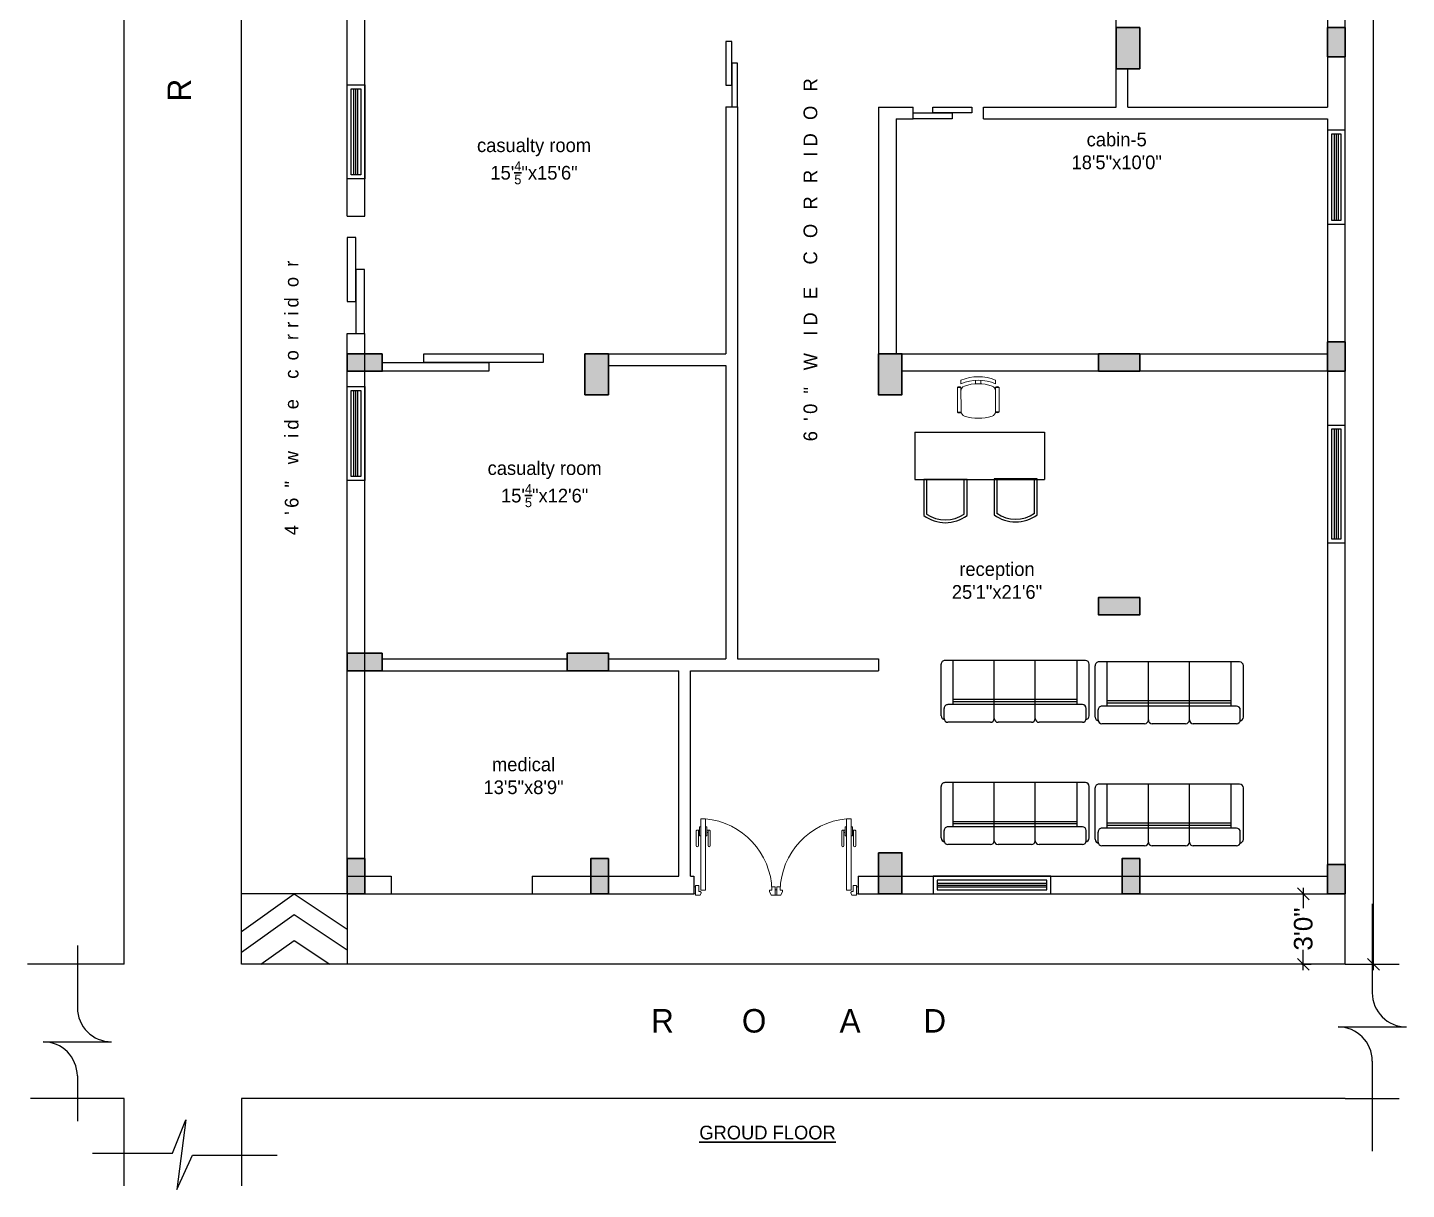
# Model space of a CAD drawing. Header units: inches. Extents: x 204954 to 440946, y -300749 to -143756.
# Drawn here: x 207982 to 208686, y -145146 to -144552 of the extents above; entities that cross this region are included whole.
import ezdxf

# ---------------------------------------------------------------- set-up
doc = ezdxf.new("R2010")
doc.units = ezdxf.units.IN
doc.header["$LTSCALE"] = 9
doc.header["$MEASUREMENT"] = 0
doc.layers.get('Defpoints').update_dxf_attribs({"lineweight": 0})
for name, color, linetype in [('2', 1, 'Continuous'), ('beam framing', 91, 'Continuous'), ('FUR', 252, 'Continuous'), ('M-FURN-7', 8, 'Continuous'), ('PM', 7, 'Continuous')]:
    doc.layers.add(name, color=color, linetype=linetype)
for name, color, linetype, lineweight in [('COLUMNS', 1, 'Continuous', 30), ('FURNITURES', 78, 'Continuous', 9), ('PUERTAS', 40, 'Continuous', 15), ('PUERTAS MADERA', 37, 'Continuous', 13), ('SOFA', 7, 'Continuous', 9)]:
    doc.layers.add(name, color=color, linetype=linetype, lineweight=lineweight)
doc.layers.add('Hatch', color=7, linetype='Continuous', lineweight=15, true_color=0xa3a3a3)
doc.styles.add('outer', font='arial.ttf', dxfattribs={"height": 24})
doc.styles.add('SST1', font='arial.ttf', dxfattribs={"height": 9.5})
doc.dimstyles.new('DIMA-1', dxfattribs={"dimtxt": 9.5, "dimasz": 6, "dimexe": 4, "dimexo": 4, "dimgap": 0.25, "dimtad": 0, "dimdec": 1, "dimzin": 3, "dimdsep": 46, "dimlunit": 4, "dimtxsty": 'SST1', "dimblk1": 'OBLIQUE', "dimblk2": 'OBLIQUE', "dimsah": 1, "dimcen": 0, "dimdle": 3, "dimclrd": 3, "dimclre": 3, "dimclrt": 7, "dimadec": 0, "dimazin": 0, "dimtfac": 1, "dimtdec": 1, "dimtix": 1, "dimtmove": 2, "dimatfit": 3, "dimfxl": 4, "dimfxlon": 1, "dimtolj": 1, "dimtzin": 3, "dimarcsym": 0})

# ---------------------------------------------------------------- blocks, each defined once
blk = doc.blocks.new('A$C31806C9B')
at = {"layer": 'Hatch'}
blk.add_hatch(color=256, dxfattribs=at).paths.add_polyline_path([(0, -21), (0, 0), (-12, 0), (-12, -21)])
at = {"layer": 'COLUMNS'}
blk.add_lwpolyline([(-12, 0), (0, 0), (0, -21), (-12, -21)], close=True, dxfattribs=at)
blk = doc.blocks.new('A$C00142961')
at = {"layer": 'Hatch'}
blk.add_hatch(color=256, dxfattribs=at).paths.add_polyline_path([(9, 0), (0, 0), (0, -21), (9, -21)])
at = {"layer": 'COLUMNS'}
blk.add_lwpolyline([(0, 0), (9, 0), (9, -21), (0, -21)], close=True, dxfattribs=at)
blk = doc.blocks.new('A$C5E2070FF')
at = {"layer": 'Hatch'}
blk.add_hatch(color=256, dxfattribs=at).paths.add_polyline_path([(18, -9), (18, 0), (0, 0), (0, -9)])
at = {"layer": 'COLUMNS'}
blk.add_lwpolyline([(18, 0), (18, -9), (0, -9), (0, 0)], close=True, dxfattribs=at)
blk = doc.blocks.new('A$C5D5B4CD9')
at = {"layer": 'Hatch'}
blk.add_hatch(color=256, dxfattribs=at).paths.add_polyline_path([(-9, -15), (0, -15), (0, 0), (-9, 0)])
at = {"layer": 'COLUMNS'}
blk.add_lwpolyline([(0, -15), (-9, -15), (-9, 0), (0, 0)], close=True, dxfattribs=at)
blk = doc.blocks.new('dgfgf')
at = {"layer": 'PUERTAS', "color": 253}
for p, q in [((-4.11, 20.44), (-3.69, 20.44)), ((-0.94, 20.44), (-1.35, 20.44))]:
    blk.add_line(p, q, dxfattribs=at)
for points in [[(-4.11, 21.16), (-4.11, 16.12, -1), (-4.83, 16.12), (-4.83, 20.8, -0.414214), (-4.47, 21.16), (-3.69, 21.16)], [(-0.94, 21.16), (-0.94, 16.12, 1), (-0.22, 16.12), (-0.22, 20.8, 0.414214), (-0.58, 21.16), (-1.35, 21.16)]]:
    blk.add_lwpolyline(points, format="xyb", dxfattribs=at)
for points in [[(-3.24, 22.24), (-3.69, 22.24), (-3.69, 19.36), (-3.24, 19.36)], [(-1.8, 22.24), (-1.35, 22.24), (-1.35, 19.36), (-1.8, 19.36)]]:
    blk.add_lwpolyline(points, dxfattribs=at)
at = {"layer": 'PUERTAS MADERA'}
for p, q in [((-3.24, 24.85), (-1.8, 24.85)), ((-3.24, 1.63), (-3.24, 24.85)), ((-1.8, 24.85), (-1.8, 1.63)), ((-25.92, 1.8), (-26.46, 1.8)), ((-25.92, 2.7), (-24.84, 2.7)), ((-25.92, 0), (-25.92, 2.7)), ((-24.84, 2.7), (-24.84, 1.63)), ((-24.84, 1.63), (-24.39, 1.63)), ((-24.66, 0), (-24.04, 1.18)), ((-1.8, 1.63), (-3.24, 1.63)), ((-1.5, 0), (-1.88, 0.73)), ((-1.08, 1.18), (-1.53, 1.18)), ((-1.5, 0), (0, 0)), ((-1.08, 3.15), (-1.08, 1.18)), ((0, 3.15), (-1.08, 3.15)), ((0, 0), (0, 3.15)), ((0, 2.7), (0.54, 2.7)), ((0, 0.45), (0.54, 0.45)), ((-25.92, 0), (-26.46, 0)), ((-24.66, 0), (-25.92, 0))]:
    blk.add_line(p, q, dxfattribs=at)
at = {"layer": 'PUERTAS MADERA', "color": 251}
blk.add_arc((-1.08, 1.18), 23.77, 95.224, 178.9225, dxfattribs=at)
at = {"layer": 'PUERTAS MADERA'}
for centre, start, end in [((-24.39, 1.27), 345.0691, 90.0005), ((-1.53, 0.82), 90.0055, 194.9369)]:
    blk.add_arc(centre, 0.36, start, end, dxfattribs=at)
blk = doc.blocks.new('_Oblique')
at = {"color": 0, "linetype": 'ByBlock', "lineweight": -2}
blk.add_line((-0.5, -0.5), (0.5, 0.5), dxfattribs=at)
blk = doc.blocks.new('*D20')
at = {"layer": 'beam framing', "color": 3, "lineweight": -2, "transparency": 16777216}
for p, q in [((208632.76, -144994.61), (208637.51, -144994.61)), ((208633.51, -144991.61), (208633.51, -145001.94)), ((208633.51, -145033.61), (208633.51, -145023.27)), ((208632.76, -145030.61), (208637.51, -145030.61))]:
    blk.add_line(p, q, dxfattribs=at)
at = {"layer": 'Defpoints', "color": 0, "transparency": 16777216}
for p in [(208575.89, -144994.61), (208575.89, -145030.61), (208633.51, -145030.61)]:
    blk.add_point(p, dxfattribs=at)
at = {"layer": 'beam framing', "color": 3, "lineweight": -2, "transparency": 16777216, "xscale": 6, "yscale": 6, "zscale": 6}
for p, rotation in [((208633.51, -144994.61), 90), ((208633.51, -145030.61), 270)]:
    blk.add_blockref('_Oblique', p, dxfattribs=dict(at, rotation=rotation))
at = {"layer": 'beam framing', "color": 7, "transparency": 16777216, "insert": (208633.51, -145012.61), "char_height": 9.5, "attachment_point": 5, "rotation": 90, "style": 'SST1'}
blk.add_mtext('\\A1;3\'0"', dxfattribs=at)
blk = doc.blocks.new('*D22')
at = {"layer": 'beam framing', "color": 3, "lineweight": -2, "transparency": 16777216}
for p, q in [((208669.36, -143995.61), (208669.36, -144492.5)), ((208668.61, -143998.61), (208673.36, -143998.61)), ((208669.36, -145033.61), (208669.36, -144536.71)), ((208668.61, -145030.61), (208673.36, -145030.61))]:
    blk.add_line(p, q, dxfattribs=at)
at = {"layer": 'Defpoints', "color": 0, "transparency": 16777216}
for p in [(208654.93, -143998.61), (208654.93, -145030.61), (208669.36, -145030.61)]:
    blk.add_point(p, dxfattribs=at)
at = {"layer": 'beam framing', "color": 3, "lineweight": -2, "transparency": 16777216, "xscale": 6, "yscale": 6, "zscale": 6}
for p, rotation in [((208669.36, -143998.61), 90), ((208669.36, -145030.61), 270)]:
    blk.add_blockref('_Oblique', p, dxfattribs=dict(at, rotation=rotation))
at = {"layer": 'beam framing', "color": 7, "transparency": 16777216, "insert": (208669.36, -144514.61), "char_height": 9.5, "attachment_point": 5, "rotation": 90, "style": 'SST1'}
blk.add_mtext('\\A1;86\'-0.0"', dxfattribs=at)
blk = doc.blocks.new('dc')
at = {"layer": 'M-FURN-7'}
for p, q in [((1427.4, -18477.35), (1408.17, -18477.35)), ((1408.17, -18498.35), (1427.4, -18498.35))]:
    blk.add_line(p, q, dxfattribs=at)
blk.add_lwpolyline([(1407.4, -18499.85), (1427.4, -18499.85), (1427.4, -18475.85), (1407.4, -18475.85)], dxfattribs=at)
for radius, start, end in [(20.02, 143.17362, 216.82638), (18.52, 145.46246, 214.53754)]:
    blk.add_arc((1423.43, -18487.85), radius, start, end, dxfattribs=at)
blk = doc.blocks.new('SF3')
at = {"layer": 'PM', "color": 7}
for p, q in [((-890, 0), (-320, 0)), ((-220, 0), (220, 0)), ((320, 0), (880, 0)), ((-980, -87), (-980, -764)), ((-940, -50), (-940, -183)), ((-270, -50), (-270, -814)), ((270, -50), (270, -814)), ((930, -50), (930, -183)), ((970, -87), (970, -764)), ((-890, -233), (880, -233)), ((-820, -233), (-820, -814)), ((-820, -270), (810, -270)), ((-820, -300), (810, -300)), ((810, -233), (810, -814)), ((-930, -814), (920, -814))]:
    blk.add_line(p, q, dxfattribs=at)
for centre, start, end in [((-890, -50), 90, 180), ((-320, -50), 0, 90), ((-220, -50), 90, 180), ((220, -50), 0, 90), ((320, -50), 90, 180), ((880, -50), 0, 90), ((-930, -87), 90, 180), ((920, -87), 0, 90), ((-890, -183), 180, 270), ((880, -183), 270, 0), ((-930, -764), 180, 270), ((920, -764), 270, 0)]:
    blk.add_arc(centre, 50, start, end, dxfattribs=at)

msp = doc.modelspace()

# ---------------------------------------------------------------- linework, layer by layer
at = {"layer": 'beam framing', "color": 1}
for p, q in [((208030.98854, -145030.6061), (208030.98854, -143959.24885)), ((208090.93246, -145030.6061), (208090.93246, -143998.6061)), ((208654.93243, -145030.6061), (208654.93243, -143998.6061)), ((208645.93243, -144307.46969), (208645.93243, -144592.60609)), ((208144.93247, -144648.34609), (208144.93247, -144523.46963)), ((208153.93247, -144648.34609), (208153.93247, -144529.46963)), ((208537.93247, -144592.60609), (208537.93247, -144544.46969)), ((208543.93247, -144592.60609), (208543.93247, -144572.96966)), ((208338.43247, -144592.4696), (208338.43247, -144718.60609)), ((208338.43247, -144592.4696), (208344.43247, -144592.4696)), ((208344.43247, -144592.4696), (208344.43247, -144874.60609)), ((208416.43245, -144592.60609), (208416.43245, -144718.60609)), ((208416.43245, -144592.60609), (208434.15292, -144592.60609)), ((208434.15292, -144598.60609), (208434.15292, -144592.60609)), ((208470.15292, -144592.60609), (208537.93247, -144592.60609)), ((208470.15292, -144598.60609), (208470.15292, -144592.60609)), ((208543.93247, -144592.60609), (208645.93243, -144592.60609)), ((208425.43245, -144598.60609), (208425.43245, -144718.60609)), ((208425.43245, -144598.60609), (208434.15292, -144598.60609)), ((208470.15292, -144598.60609), (208645.93243, -144598.60609)), ((208645.93243, -144598.60609), (208645.93243, -144994.60609)), ((208144.93247, -144648.34609), (208153.93247, -144648.34609)), ((208144.93247, -144994.60609), (208144.93247, -144708.34609)), ((208144.93247, -144708.34609), (208153.93247, -144708.34609)), ((208153.93247, -144994.60609), (208153.93247, -144708.34609)), ((208266.43248, -144718.60609), (208338.43247, -144718.60609)), ((208416.43245, -144718.60609), (208645.93243, -144718.60609)), ((208278.43248, -144724.60609), (208338.43247, -144724.60609)), ((208338.43247, -144724.60609), (208338.43247, -144874.60609)), ((208654.93245, -144727.60609), (208428.43245, -144727.60609)), ((208162.93247, -144874.6061), (208257.43247, -144874.6061)), ((208278.43247, -144874.60609), (208338.43247, -144874.60609)), ((208344.43247, -144874.60609), (208416.43245, -144874.60609)), ((208416.43245, -144874.60609), (208416.43245, -144880.60609)), ((208153.93247, -144880.60609), (208272.43246, -144880.6061)), ((208278.43247, -144880.60609), (208314.43247, -144880.60609)), ((208314.43247, -144985.60609), (208314.43247, -144880.60609)), ((208320.43247, -144880.60609), (208416.43245, -144880.60609)), ((208320.43247, -144985.60609), (208320.43247, -144880.60609)), ((208144.93247, -144985.60609), (208167.48679, -144985.60609)), ((208167.48679, -144985.60609), (208167.48679, -144994.60609)), ((208239.48679, -144985.60609), (208314.43247, -144985.60609)), ((208239.48679, -144985.60609), (208239.48679, -144994.60609)), ((208320.43247, -144985.60609), (208322.08586, -144985.60609)), ((208322.08586, -144985.60609), (208322.08586, -144994.60609)), ((208406.08586, -144985.60609), (208645.93245, -144985.60609)), ((208406.08586, -144985.60609), (208406.08586, -144994.60609)), ((208144.93247, -144994.60609), (208322.08586, -144994.60609)), ((208144.93247, -144994.60609), (208144.93247, -145030.6061)), ((208406.08586, -144994.60609), (208654.93243, -144994.60609)), ((208668.73674, -144999.74024), (208668.73674, -145045.16131)), ((208007.11142, -145020.9722), (208007.11142, -145052.77271)), ((208030.98854, -145030.6061), (207981.68029, -145030.6061)), ((208654.93243, -145030.6061), (208090.93246, -145030.6061)), ((208654.93243, -145030.6061), (208682.54106, -145030.6061)), ((208651.2781, -145062.61995), (208686.19539, -145062.61995)), ((207989.65277, -145070.23136), (208024.57006, -145070.23136)), ((208668.73674, -145080.0786), (208668.73674, -145126.11973)), ((208007.11142, -145087.69), (208007.11142, -145110.71057)), ((208030.98854, -145099.20028), (207983.23429, -145099.20028)), ((208030.98854, -145143.73627), (208030.98854, -145099.20028)), ((208654.93243, -145099.20028), (208090.93246, -145099.20028)), ((208090.93246, -145099.20028), (208090.93246, -145143.73627)), ((208654.93243, -145099.20028), (208682.54106, -145099.20028)), ((208055.69903, -145127.08205), (208062.58403, -145110.11835)), ((208062.58403, -145110.11835), (208057.99387, -145145.65032)), ((208014.84824, -145127.08205), (208055.69903, -145127.08205)), ((208057.99387, -145145.65032), (208066.02629, -145128.22822)), ((208066.02629, -145128.22822), (208109.17191, -145128.22822))]:
    msp.add_line(p, q, dxfattribs=at)
at = {"layer": 'beam framing', "color": 4}
for p, q in [((208148.43247, -144627.18633), (208148.43247, -144583.18633)), ((208149.43247, -144627.18633), (208149.43247, -144583.18633)), ((208150.43247, -144627.18633), (208150.43247, -144583.18633)), ((208649.43243, -144650.42146), (208649.43243, -144606.42146)), ((208650.43243, -144650.42146), (208650.43243, -144606.42146)), ((208651.43243, -144650.42146), (208651.43243, -144606.42146)), ((208148.43247, -144781.38647), (208148.43247, -144737.38647)), ((208149.43247, -144781.38647), (208149.43247, -144737.38647)), ((208150.43247, -144781.38647), (208150.43247, -144737.38647)), ((208649.43243, -144813.22907), (208649.43243, -144757.22907)), ((208650.43243, -144813.22907), (208650.43243, -144757.22907)), ((208651.43243, -144813.22907), (208651.43243, -144757.22907)), ((208446.4437, -144989.10609), (208502.4437, -144989.10609)), ((208446.4437, -144990.10609), (208502.4437, -144990.10609)), ((208446.4437, -144991.10609), (208502.4437, -144991.10609))]:
    msp.add_line(p, q, dxfattribs=at)
at = {"layer": 'beam framing', "color": 21}
for p, q in [((208144.93247, -144994.60609), (208090.93246, -144994.60609)), ((208090.93246, -145013.84057), (208117.93247, -144994.60609)), ((208117.93247, -144994.60609), (208144.93247, -145012.60609)), ((208090.93246, -145024.46355), (208117.93247, -145005.22906)), ((208117.93247, -145005.22906), (208144.93247, -145023.22907)), ((208100.91084, -145030.6061), (208117.93247, -145018.48009)), ((208117.93247, -145018.48009), (208136.12148, -145030.6061))]:
    msp.add_line(p, q, dxfattribs=at)
at = {"layer": 'beam framing', "color": 4}
for points in [[(208338.42423, -144581.33291), (208341.43247, -144581.33291), (208341.43247, -144559.05952), (208338.42423, -144559.05952)], [(208341.43247, -144592.4696), (208344.44072, -144592.4696), (208344.44072, -144570.19622), (208341.43247, -144570.19622)], [(208444.14349, -144592.63106), (208464.12463, -144592.63106), (208464.12463, -144595.60609), (208444.14349, -144595.60609)], [(208434.15292, -144595.60609), (208454.13406, -144595.60609), (208454.13406, -144598.58112), (208434.15292, -144598.58112)], [(208184.1517, -144718.71325), (208245.12541, -144718.71325), (208245.12541, -144723.10609), (208184.1517, -144723.10609)], [(208162.93247, -144723.10609), (208217.44055, -144723.10609), (208217.44055, -144727.49892), (208162.93247, -144727.49892)]]:
    msp.add_lwpolyline(points, close=True, dxfattribs=at)
at = {"layer": 'beam framing', "color": 5}
for points in [[(208153.93247, -144629.18633), (208144.93247, -144629.18633), (208144.93247, -144581.18633), (208153.93247, -144581.18633)], [(208151.93247, -144627.18633), (208146.93247, -144627.18633), (208146.93247, -144583.18633), (208151.93247, -144583.18633)], [(208645.93243, -144652.42146), (208654.93243, -144652.42146), (208654.93243, -144604.42146), (208645.93243, -144604.42146)], [(208647.93243, -144650.42146), (208652.93243, -144650.42146), (208652.93243, -144606.42146), (208647.93243, -144606.42146)], [(208153.93247, -144783.38647), (208144.93247, -144783.38647), (208144.93247, -144735.38647), (208153.93247, -144735.38647)], [(208151.93247, -144781.38647), (208146.93247, -144781.38647), (208146.93247, -144737.38647), (208151.93247, -144737.38647)], [(208645.93243, -144815.22907), (208654.93243, -144815.22907), (208654.93243, -144755.22907), (208645.93243, -144755.22907)], [(208647.93243, -144813.22907), (208652.93243, -144813.22907), (208652.93243, -144757.22907), (208647.93243, -144757.22907)], [(208444.4437, -144994.60609), (208504.4437, -144994.60609), (208504.4437, -144985.60609), (208444.4437, -144985.60609)], [(208446.4437, -144992.60609), (208502.4437, -144992.60609), (208502.4437, -144987.60609), (208446.4437, -144987.60609)]]:
    msp.add_lwpolyline(points, close=True, dxfattribs=at)
at = {"layer": 'beam framing', "color": 6}
for points in [[(208144.97455, -144691.98612), (208149.43247, -144691.98612), (208149.43247, -144659.26618), (208144.97455, -144659.26618)], [(208149.43247, -144708.34609), (208153.8904, -144708.34609), (208153.8904, -144675.62615), (208149.43247, -144675.62615)]]:
    msp.add_lwpolyline(points, close=True, dxfattribs=at)
at = {"layer": 'beam framing', "color": 1}
for centre, start, end in [((208686.19539, -145045.16131), 180, 270), ((208024.57006, -145052.77271), 180, 270), ((208651.2781, -145080.0786), 0, 90), ((207989.65277, -145087.69), 0, 90)]:
    msp.add_arc(centre, 17.45865, start, end, dxfattribs=at)
at = {"layer": 'FUR', "color": 2}
for p, q in [((208434.97214, -144758.75539), (208501.33794, -144758.75539)), ((208434.97214, -144758.75539), (208434.97214, -144782.89384)), ((208501.33794, -144758.75539), (208501.33794, -144782.89384)), ((208434.97214, -144782.89384), (208501.33794, -144782.89384))]:
    msp.add_line(p, q, dxfattribs=at)
at = {"layer": 'FURNITURES', "color": 1, "linetype": 'Continuous'}
for p, q in [((208458.57648, -144732.18441), (208458.58175, -144734.07029)), ((208466.08922, -144732.20407), (208466.09405, -144733.93112)), ((208468.74074, -144732.19666), (208468.74556, -144733.92372)), ((208476.25852, -144734.02094), (208476.25325, -144732.13507)), ((208458.58693, -144735.92644), (208456.81925, -144735.93137)), ((208456.81925, -144735.93137), (208456.85412, -144748.42217)), ((208458.58693, -144735.92644), (208458.62067, -144748.01299)), ((208476.2637, -144735.87709), (208478.03138, -144735.87216)), ((208476.29744, -144747.96365), (208476.2637, -144735.87709)), ((208478.06624, -144748.36295), (208478.03138, -144735.87216)), ((208458.6218, -144748.41723), (208456.85412, -144748.42217)), ((208476.29857, -144748.36789), (208478.06624, -144748.36295))]:
    msp.add_line(p, q, dxfattribs=at)
at = {"layer": 'FURNITURES', "color": 1, "linetype": 'Continuous', "extrusion": (0, 0, -1)}
for centre, major_axis, start_param, end_param in [((208457.70494, -144736.59178), (-0.78121, 0.78121), 6.138496757, 7.993087193), ((208467.47408, -144753.37187), (-0.33965, 22.97738), -0.382801913, 0.406780326), ((208467.47532, -144753.81379), (0.33135, 21.65159), -0.438535406, 0.402346987), ((208461.24337, -144737.68523), (-1.87491, 1.87491), 5.494995648, 6.717318519), ((208467.47778, -144754.69763), (14.68681, 14.68681), -1.136663115, -0.439716203), ((208473.61711, -144737.65069), (1.87491, 1.87491), -0.439716203, 0.782606668), ((208477.14939, -144736.5375), (0.78121, 0.78121), 4.56770043, 6.422290867), ((208457.73611, -144747.75682), (-0.78121, 0.78121), 2.996904104, 4.85149454), ((208461.27218, -144748.00559), (1.87491, 1.87491), 2.662656696, 3.924199322), ((208473.64592, -144747.97105), (-1.87491, 1.87491), 2.353402995, 3.614945621), ((208477.18056, -144747.70254), (-0.78121, 0.78121), 2.996904104, 4.85149454), ((208467.405, -144728.62439), (0.24177, 22.97862), 2.819026358, 3.437533761)]:
    msp.add_ellipse(centre, major_axis=major_axis, ratio=1, start_param=start_param, end_param=end_param, dxfattribs=at)

# ---------------------------------------------------------------- block references
at = {"zscale": 1.571272840270937}
for p, xscale, yscale in [((208322.93436, -144995.31521), -1.571272840270937, 1.571272840289647), ((208405.23737, -144995.31521), 1.571272840270937, 1.571272840270937)]:
    msp.add_blockref('dgfgf', p, dxfattribs=dict(at, xscale=xscale, yscale=yscale))
at = {"layer": '2', "xscale": 0.03883214277306508, "yscale": 0.03883214277306508, "zscale": 0.03883214277306508, "rotation": 180}
for p in [(208486.08044, -144906.96393), (208564.8211, -144907.70156), (208486.08044, -144969.3904), (208564.8211, -144970.12804)]:
    msp.add_blockref('SF3', p, dxfattribs=at)
at = {"layer": 'beam framing'}
for name, p in [('A$C31806C9B', (208549.93247, -144551.96966)), ('A$C5D5B4CD9', (208654.9325, -144551.96966)), ('A$C5D5B4CD9', (208654.93245, -144712.60609)), ('A$C5E2070FF', (208144.93247, -144718.60609)), ('A$C31806C9B', (208278.43248, -144718.60609)), ('A$C31806C9B', (208428.43245, -144718.60609)), ('A$C5E2070FF', (208144.93247, -144871.60609)), ('A$C31806C9B', (208428.43247, -144973.60607)), ('A$C5D5B4CD9', (208654.93245, -144979.60607))]:
    msp.add_blockref(name, p, dxfattribs=at)
at = {"layer": 'beam framing', "rotation": 270}
for name, p in [('A$C00142961', (208549.93247, -144718.60609)), ('A$C00142961', (208549.93247, -144843.10609)), ('A$C00142961', (208278.43247, -144871.60609)), ('A$C5E2070FF', (208153.93247, -144976.60609)), ('A$C5E2070FF', (208278.43245, -144976.60609)), ('A$C5E2070FF', (208549.93247, -144976.60609))]:
    msp.add_blockref(name, p, dxfattribs=at)
at = {"layer": 'SOFA', "color": 2, "xscale": 0.9193972621777183, "yscale": 0.9193972621777183, "zscale": 0.9193972621777183, "rotation": 90}
for p in [(191452.97719, -146095.24236), (191488.82678, -146094.84957)]:
    msp.add_blockref('dc', p, dxfattribs=at)

# ---------------------------------------------------------------- texts
at = {"color": 7, "lineweight": 30, "ltscale": 16, "attachment_point": 5, "rotation": 90, "style": 'outer'}
for s, insert, char_height, width in [('\\A1;{\\fBankGothic Lt BT|b0|i0|c0|p34;\\T4;\\C256;ROAD}', (208059.29096, -144496.98542), 12, 443.7651781), ('\\A1;{\\fBankGothic Lt BT|b0|i0|c0|p34;\\T2;\\C256;6\'0" WIDE CORRIDOR}', (208381.70388, -144667.23686), 7, 571.811662)]:
    msp.add_mtext(s, dxfattribs=dict(at, insert=insert, char_height=char_height, width=width))
at = {"color": 7, "lineweight": 30, "ltscale": 16, "char_height": 7, "attachment_point": 5, "style": 'outer'}
for s, insert in [('\\A1;{\\fBankGothic Lt BT|b0|i0|c0|p34;\\C256;casualty room\\P15\'\\H0.7x;\\S4/5;\\H1.4286x;"x15\'6"}', (208240.44817, -144620.31525)), ('\\A1;{\\fBankGothic Lt BT|b0|i0|c0|p34;\\C256;cabin-5\\P18\'5"x10\'0"}', (208538.16064, -144615.04401)), ('\\A1;{\\fBankGothic Lt BT|b0|i0|c0|p34;\\C256;casualty room\\P15\'\\H0.7x;\\S4/5;\\H1.4286x;"x12\'6"}', (208245.86997, -144785.2952)), ('\\A1;{\\fBankGothic Lt BT|b0|i0|c0|p34;\\C256;reception\\P25\'1"x21\'6"}', (208476.99504, -144834.5684)), ('\\A1;{\\fBankGothic Lt BT|b0|i0|c0|p34;\\C256;medical\\P13\'5"x8\'9"}', (208235.09234, -144934.36741)), ('\\A1;{\\fBankGothic Lt BT|b0|i0|c0|p34;\\L\\C256;GROUD FLOOR}', (208359.74624, -145116.64257))]:
    msp.add_mtext(s, dxfattribs=dict(at, insert=insert))
at = {"color": 7, "lineweight": 30, "ltscale": 16, "insert": (208116.64998, -144739.65559), "char_height": 7, "attachment_point": 5, "rotation": 90, "style": 'outer'}
msp.add_mtext('\\A1;{\\fBankGothic Lt BT|b0|i0|c0|p34;\\T2;\\C256;4\'6" wide corridor}', dxfattribs=at)
at = {"color": 7, "lineweight": 30, "ltscale": 16, "insert": (208393.02716, -145059.57457), "char_height": 12, "width": 443.7651781, "attachment_point": 5, "style": 'outer'}
msp.add_mtext('\\A1;{\\fBankGothic Lt BT|b0|i0|c0|p34;\\T4;\\C256;ROAD}', dxfattribs=at)

# ---------------------------------------------------------------- dimensions: what is measured, and where the dimension line sits
at = {"layer": 'beam framing', "color": 1}
dim = msp.add_linear_dim(base=(208669.35724, -145030.6061), p1=(208654.93243, -143998.6061), p2=(208654.93243, -145030.6061), angle=90, dimstyle='DIMA-1', override={"dimlunit": 3, "dimfxl": 0.75, "dimarcsym": 1}, dxfattribs=at)
dim.commit()
dim.dimension.update_dxf_attribs({"geometry": '*D22', "text_midpoint": (208669.35724, -144514.6061)})
dim = msp.add_linear_dim(base=(208633.50511, -145030.6061), p1=(208575.89059, -144994.60609), p2=(208575.89059, -145030.6061), angle=90, text='3\'0"', dimstyle='DIMA-1', override={"dimlunit": 3, "dimfxl": 0.75, "dimarcsym": 1}, dxfattribs=at)
dim.commit()
dim.dimension.update_dxf_attribs({"geometry": '*D20', "text_midpoint": (208633.50511, -145012.60609)})

doc.saveas('drawing.dxf')
